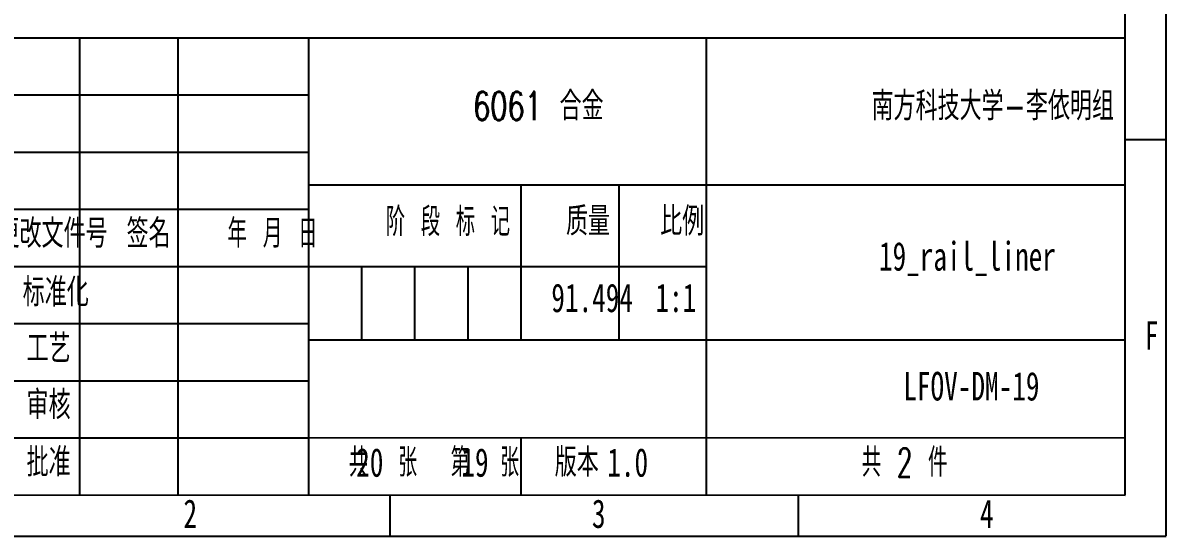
# Model space of a CAD drawing. Header units: millimetres. Extents: x 0 to 210, y 0 to 297.
# Drawn here: x 70 to 210, y 0 to 62.8 of the extents above; entities that cross this region are included whole.
import ezdxf

# ---------------------------------------------------------------- set-up
doc = ezdxf.new("R2010")
doc.units = ezdxf.units.MM
doc.layers.add('图框', color=7, linetype='Continuous')
doc.styles.add('SLDTEXTSTYLE0', font='TXT', dxfattribs={"width": 0.7, "bigfont": 'bigfont'})
doc.styles.add('SLDTEXTSTYLE1', font='TXT', dxfattribs={"width": 0.62, "bigfont": 'bigfont'})
doc.styles.add('SLDTEXTSTYLE2', font='TXT', dxfattribs={"width": 0.614286, "bigfont": 'bigfont'})
doc.styles.add('SLDTEXTSTYLE3', font='TXT', dxfattribs={"width": 0.6, "bigfont": 'bigfont'})
doc.styles.add('SLDTEXTSTYLE5', font='TXT', dxfattribs={"width": 0.7})

msp = doc.modelspace()

# ---------------------------------------------------------------- linework, layer by layer
at = {"layer": '图框'}
for p, q in [((210, 0), (210, 297)), ((25, 54), (105, 54)), ((210, 48.5), (205, 48.5)), ((25, 47), (105, 47)), ((111.5, 33), (111.5, 24)), ((118, 33), (118, 24)), ((124.5, 33), (124.5, 24)), ((153.69, 4.997), (153.69, 4.987)), ((165, -0.028), (165, 4.984)), ((0, -0.028), (210, -0.028))]:
    msp.add_line(p, q, dxfattribs=at)
at = {"layer": '图框', "lineweight": 25}
for p, q in [((205, 4.973), (205, 292)), ((25, 61), (205, 61)), ((77, 61), (77, 5)), ((89, 61), (89, 5)), ((105, 61), (105, 5)), ((153.69, 60.987), (153.69, 4.997)), ((105, 43), (205, 43)), ((131, 43), (131, 24)), ((143, 43), (143, 24)), ((25, 40), (105, 40)), ((25, 33), (105, 33)), ((105.013, 32.987), (153.69, 32.987)), ((25, 26), (105, 26)), ((105, 24), (205, 24)), ((25, 19), (105, 19)), ((25, 12.022), (105, 12.022)), ((105, 12.022), (205, 12.049)), ((131, 12.029), (131, 4.993)), ((24.998, 5.022), (205, 4.973)), ((114.999, -0.028), (114.999, 4.997))]:
    msp.add_line(p, q, dxfattribs=at)

# ---------------------------------------------------------------- texts
at = {"layer": '图框', "char_height": 3.5}
for s, insert, attachment_point, style in [('6061 合金', (133.151, 54.399), 2, 'SLDTEXTSTYLE0'), ('南方科技大学-李依明组', (188.779, 54.399), 2, 'SLDTEXTSTYLE0'), ('阶 段 标 记', (122.083, 40.216), 2, 'SLDTEXTSTYLE2'), ('质量', (139.227, 40.286), 2, 'SLDTEXTSTYLE0'), ('比例', (150.759, 40.286), 2, 'SLDTEXTSTYLE0'), ('更改文件号', (73.68, 38.789), 2, 'SLDTEXTSTYLE0'), ('签名', (85.441, 38.789), 2, 'SLDTEXTSTYLE0'), ('年 月 日', (100.617, 38.789), 2, 'SLDTEXTSTYLE1'), ('19_rail_liner', (185.678, 35.993), 2, 'SLDTEXTSTYLE5'), ('标准化', (74.074, 31.592), 2, 'SLDTEXTSTYLE0'), ('91.494', (139.735, 30.908), 2, 'SLDTEXTSTYLE5'), ('1:1', (149.986, 30.908), 2, 'SLDTEXTSTYLE5'), ('F', (208.224, 26.291), 2, 'SLDTEXTSTYLE5'), ('工艺', (73.197, 24.702), 2, 'SLDTEXTSTYLE0'), ('LFOV-DM-19', (186.159, 20.084), 2, 'SLDTEXTSTYLE5'), ('审核', (73.197, 17.797), 2, 'SLDTEXTSTYLE0'), ('批准', (73.199, 10.778), 2, 'SLDTEXTSTYLE0'), ('共  张', (114.137, 10.748), 2, 'SLDTEXTSTYLE3'), ('20', (110.849, 10.748), 1, 'SLDTEXTSTYLE5'), ('第  张', (126.611, 10.748), 2, 'SLDTEXTSTYLE3'), ('19', (123.724, 10.748), 1, 'SLDTEXTSTYLE5'), ('版本', (137.852, 10.748), 2, 'SLDTEXTSTYLE0'), ('1.0', (141.589, 10.748), 1, 'SLDTEXTSTYLE5'), ('共 2 件', (172.729, 10.748), 1, 'SLDTEXTSTYLE1'), ('2', (90.544, 4.476), 2, 'SLDTEXTSTYLE5'), ('3', (140.544, 4.476), 2, 'SLDTEXTSTYLE5'), ('4', (188.044, 4.476), 2, 'SLDTEXTSTYLE5')]:
    msp.add_mtext(s, dxfattribs=dict(at, insert=insert, attachment_point=attachment_point, style=style))

doc.saveas('drawing.dxf')
